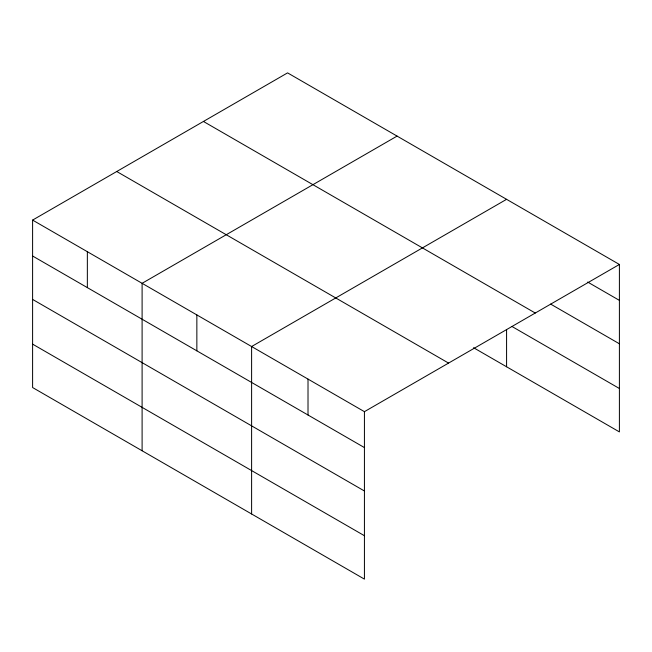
<?xml version="1.0" encoding="UTF-8"?>
<svg xmlns="http://www.w3.org/2000/svg" width="652" height="652" viewBox="0 0 652 652"><rect width="100%" height="100%" fill="white"/><g stroke="black" fill="none" stroke-linecap="round" stroke-linejoin="round"><path stroke-width="0.98" d="M364.427 490.989L364.427 411.665L32.6 220.091L32.6 387.541L364.427 579.123L364.427 490.989L32.6 299.415M473.556 347.712L619.4 431.909L619.4 264.459L287.573 72.877L32.6 220.091M397.076 136.097L142.103 283.31L142.103 450.76M506.58 199.325L251.607 346.53L251.607 513.98M364.427 411.665L619.4 264.459M587.672 282.055L619.4 300.376M550.647 304.093L619.4 343.783M203.432 121.459L535.259 313.033M511.869 326.424L619.4 388.502M116.741 171.509L448.568 363.091M32.6 256.008L364.427 447.582M32.6 344.134L364.427 535.716M506.58 329.423L506.58 366.774M308.013 379.097L308.013 415.014M196.855 314.924L196.855 350.841M87.352 251.696L87.352 287.622"/></g></svg>
